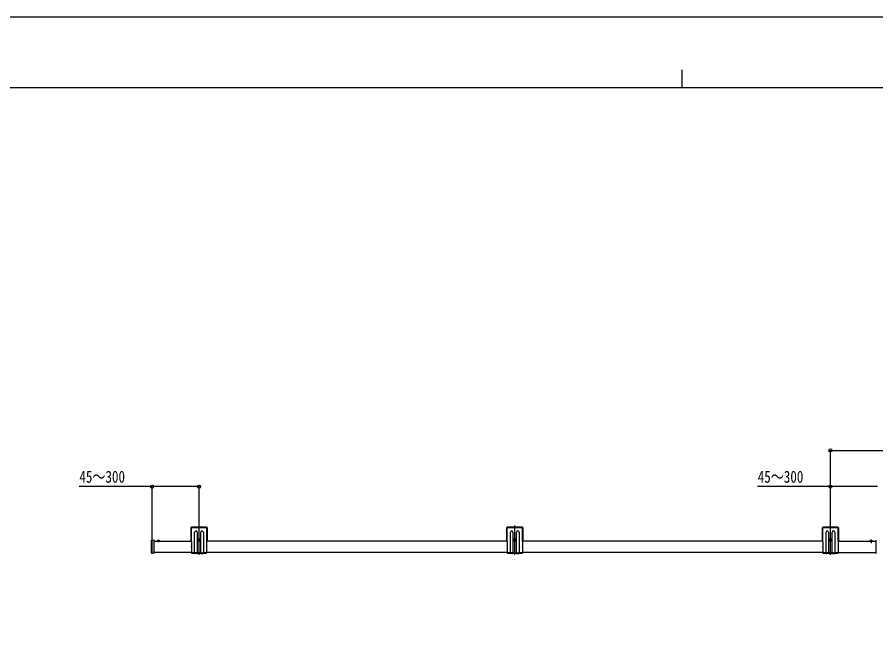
# Model space of a CAD drawing. Units: millimetres, scale not verified. Extents: x -4205 to 4205, y -2970 to 2970.
# Drawn here: x -1837 to 530, y 1258 to 2970 of the extents above; entities that cross this region are included whole.
import ezdxf
from ezdxf.enums import TextEntityAlignment as Align

# ---------------------------------------------------------------- set-up
doc = ezdxf.new("R2010")
doc.units = ezdxf.units.MM
doc.header["$LTSCALE"] = 16
for name, color, linetype in [('0-4_YKK_A1', 4, 'Continuous'), ('0-5_YKK_D', 6, 'Continuous'), ('0-6_YKK_ZWAK', 7, 'Continuous')]:
    doc.layers.add(name, color=color, linetype=linetype)
doc.styles.add('ＭＳ ゴシック', font='')
doc.styles.get('ＭＳ ゴシック').set_extended_font_data('MS Gothic')

msp = doc.modelspace()

# ---------------------------------------------------------------- linework, layer by layer
at = {"layer": '0-4_YKK_A1'}
for p, q in [((-1315.5, 1562.74), (-1356.5, 1562.74)), ((-1336, 1486.54), (-1336, 1567.44)), ((-445, 1562.74), (-486, 1562.74)), ((-465.5, 1486.54), (-465.5, 1567.44)), ((425.5, 1562.74), (384.5, 1562.74)), ((405, 1486.54), (405, 1567.44)), ((-1359, 1560.24), (-1359, 1526.74)), ((-1357.5, 1560.24), (-1357.5, 1525.24)), ((-1315.5, 1561.24), (-1356.5, 1561.24)), ((-1348, 1491.24), (-1348, 1548.94)), ((-1341, 1548.94), (-1341, 1491.24)), ((-1331, 1491.24), (-1331, 1548.94)), ((-1324, 1548.94), (-1324, 1491.24)), ((-1314.5, 1525.24), (-1314.5, 1560.24)), ((-1313, 1526.74), (-1313, 1560.24)), ((-488.5, 1560.24), (-488.5, 1526.74)), ((-487, 1560.24), (-487, 1525.24)), ((-445, 1561.24), (-486, 1561.24)), ((-477.5, 1491.24), (-477.5, 1548.94)), ((-470.5, 1548.94), (-470.5, 1491.24)), ((-460.5, 1491.24), (-460.5, 1548.94)), ((-453.5, 1548.94), (-453.5, 1491.24)), ((-444, 1525.24), (-444, 1560.24)), ((-442.5, 1526.74), (-442.5, 1560.24)), ((382, 1560.24), (382, 1526.74)), ((383.5, 1560.24), (383.5, 1525.24)), ((425.5, 1561.24), (384.5, 1561.24)), ((393, 1491.24), (393, 1548.94)), ((400, 1548.94), (400, 1491.24)), ((410, 1491.24), (410, 1548.94)), ((417, 1548.94), (417, 1491.24)), ((426.5, 1525.24), (426.5, 1560.24)), ((428, 1526.74), (428, 1560.24)), ((-1467.5, 1525.56), (-1467.5, 1491.92)), ((-1459.82, 1526.97), (-1466.56, 1526.55)), ((-1465.5, 1489.63), (-1465.5, 1527.96)), ((-1459.5, 1525.99), (-1459.5, 1526.67)), ((-1459.5, 1491.49), (-1459.5, 1525.99)), ((-1459.5, 1524.74), (-1357, 1524.74)), ((-1444.4, 1524.74), (-1451.6, 1524.74)), ((-1450.05, 1526.7), (-1449.15, 1524.89)), ((-1448, 1524.28), (-1449.15, 1524.89)), ((-1448, 1528.24), (-1448, 1521.66)), ((-1448, 1524.28), (-1446.86, 1524.89)), ((-1445.95, 1526.7), (-1446.86, 1524.89)), ((-1357, 1524.74), (-1359, 1526.74)), ((-1357, 1524.74), (-1357, 1524.45)), ((-1357, 1523.02), (-1357, 1509.45)), ((-1340.25, 1527.94), (-1331.75, 1527.94)), ((-1331.75, 1527.94), (-1340.25, 1527.94)), ((-1337.25, 1527.52), (-1338.08, 1527.52)), ((-1336, 1523.69), (-1336, 1532.19)), ((-1334.76, 1528.35), (-1333.93, 1528.35)), ((-1313, 1526.74), (-1315, 1524.74)), ((-486.5, 1524.74), (-1315, 1524.74)), ((-1315, 1524.74), (-1315, 1524.45)), ((-1315, 1523.02), (-1315, 1509.45)), ((-486.5, 1524.74), (-488.5, 1526.74)), ((-486.5, 1524.74), (-486.5, 1524.45)), ((-486.5, 1523.02), (-486.5, 1509.45)), ((-469.75, 1527.94), (-461.25, 1527.94)), ((-461.25, 1527.94), (-469.75, 1527.94)), ((-466.74, 1527.52), (-467.57, 1527.52)), ((-465.5, 1523.69), (-465.5, 1532.19)), ((-464.25, 1528.35), (-463.42, 1528.35)), ((-442.5, 1526.74), (-444.5, 1524.74)), ((384, 1524.74), (-444.5, 1524.74)), ((-444.5, 1524.74), (-444.5, 1524.45)), ((-444.5, 1523.02), (-444.5, 1509.45)), ((384, 1524.74), (382, 1526.74)), ((384, 1524.74), (384, 1524.45)), ((384, 1523.02), (384, 1509.45)), ((400.75, 1527.94), (409.25, 1527.94)), ((409.25, 1527.94), (400.75, 1527.94)), ((403.76, 1527.52), (402.93, 1527.52)), ((405, 1523.69), (405, 1532.19)), ((406.25, 1528.35), (407.08, 1528.35)), ((428, 1526.74), (426, 1524.74)), ((426, 1524.74), (530, 1524.74)), ((426, 1524.74), (426, 1524.45)), ((426, 1523.02), (426, 1509.45)), ((513.4, 1524.74), (520.6, 1524.74)), ((514.95, 1526.7), (515.86, 1524.89)), ((517, 1524.28), (515.86, 1524.89)), ((517, 1528.24), (517, 1519.08)), ((517, 1524.28), (518.15, 1524.89)), ((519.05, 1526.7), (518.15, 1524.89)), ((530, 1526.52), (530, 1525.72)), ((-1357, 1492.74), (-1459.5, 1492.74)), ((-1357, 1508.02), (-1357, 1491.24)), ((-1357, 1492.74), (-1347, 1492.74)), ((-1343, 1491.74), (-1346, 1491.74)), ((-1342, 1492.74), (-1330, 1492.74)), ((-1329, 1491.74), (-1326, 1491.74)), ((-1325, 1492.74), (-1315, 1492.74)), ((-1315, 1508.02), (-1315, 1491.24)), ((-486.5, 1492.74), (-1315, 1492.74)), ((-486.5, 1508.02), (-486.5, 1491.24)), ((-486.5, 1492.74), (-476.5, 1492.74)), ((-472.5, 1491.74), (-475.5, 1491.74)), ((-471.5, 1492.74), (-459.5, 1492.74)), ((-458.5, 1491.74), (-455.5, 1491.74)), ((-454.5, 1492.74), (-444.5, 1492.74)), ((-444.5, 1508.02), (-444.5, 1491.24)), ((384, 1492.74), (-444.5, 1492.74)), ((384, 1508.02), (384, 1491.24)), ((384, 1492.74), (394, 1492.74)), ((398, 1491.74), (395, 1491.74)), ((399, 1492.74), (411, 1492.74)), ((412, 1491.74), (415, 1491.74)), ((416, 1492.74), (426, 1492.74)), ((426, 1508.02), (426, 1491.24)), ((426, 1492.74), (530, 1492.74)), ((-1459.82, 1490.51), (-1466.56, 1490.92)), ((-1459.5, 1490.81), (-1459.5, 1491.49)), ((-1357, 1491.24), (-1348, 1491.24)), ((-1342, 1490.24), (-1347, 1490.24)), ((-1341, 1491.24), (-1331, 1491.24)), ((-1330, 1490.24), (-1325, 1490.24)), ((-1324, 1491.24), (-1315, 1491.24)), ((-486.5, 1491.24), (-477.5, 1491.24)), ((-471.5, 1490.24), (-476.5, 1490.24)), ((-470.5, 1491.24), (-460.5, 1491.24)), ((-459.5, 1490.24), (-454.5, 1490.24)), ((-453.5, 1491.24), (-444.5, 1491.24)), ((384, 1491.24), (393, 1491.24)), ((399, 1490.24), (394, 1490.24)), ((400, 1491.24), (410, 1491.24)), ((411, 1490.24), (416, 1490.24)), ((417, 1491.24), (426, 1491.24))]:
    msp.add_line(p, q, dxfattribs=at)
for points in [[(-1338.08, 1527.52), (-1338.08, 1528.35), (-1337.25, 1528.35)], [(-1336.42, 1529.18), (-1336.42, 1530.01), (-1335.59, 1530.01), (-1335.59, 1529.18)], [(-1335.59, 1526.69), (-1335.59, 1525.86), (-1336.42, 1525.86), (-1336.42, 1526.69)], [(-1333.93, 1528.35), (-1333.93, 1527.52), (-1334.76, 1527.52)], [(-467.57, 1527.52), (-467.57, 1528.35), (-466.74, 1528.35)], [(-465.91, 1529.18), (-465.91, 1530.01), (-465.08, 1530.01), (-465.08, 1529.18)], [(-465.08, 1526.69), (-465.08, 1525.86), (-465.91, 1525.86), (-465.91, 1526.69)], [(-463.42, 1528.35), (-463.42, 1527.52), (-464.25, 1527.52)], [(402.93, 1527.52), (402.93, 1528.35), (403.76, 1528.35)], [(404.59, 1529.18), (404.59, 1530.01), (405.42, 1530.01), (405.42, 1529.18)], [(405.42, 1526.69), (405.42, 1525.86), (404.59, 1525.86), (404.59, 1526.69)], [(407.08, 1528.35), (407.08, 1527.52), (406.25, 1527.52)], [(530, 1525.72), (530, 1491.75), (530, 1490.95)]]:
    msp.add_lwpolyline(points, dxfattribs=at)
for centre, radius in [((-1336, 1527.94), 4.25), ((-1336, 1527.94), 2.25), ((-465.5, 1527.94), 4.25), ((-465.5, 1527.94), 2.25), ((405, 1527.94), 4.25), ((405, 1527.94), 2.25)]:
    msp.add_circle(centre, radius, dxfattribs=at)
for centre, radius, start, end in [((-1356.5, 1560.24), 2.5, 90, 180), ((-1315.5, 1560.24), 2.5, 0, 90), ((-486, 1560.24), 2.5, 90, 180), ((-445, 1560.24), 2.5, 0, 90), ((384.5, 1560.24), 2.5, 90, 180), ((425.5, 1560.24), 2.5, 0, 90), ((-1356.5, 1560.24), 1, 90, 180), ((-1344.5, 1548.94), 3.5, 0, 180), ((-1327.5, 1548.94), 3.5, 0, 180), ((-1315.5, 1560.24), 1, 0, 90), ((-486, 1560.24), 1, 90, 180), ((-474, 1548.94), 3.5, 0, 180), ((-457, 1548.94), 3.5, 0, 180), ((-445, 1560.24), 1, 0, 90), ((384.5, 1560.24), 1, 90, 180), ((396.5, 1548.94), 3.5, 0, 180), ((413.5, 1548.94), 3.5, 0, 180), ((425.5, 1560.24), 1, 0, 90), ((-1466.5, 1525.56), 1, 93.5, 180), ((-1459.8, 1526.67), 0.3, 0, 93.5), ((-1451.6, 1524.89), 0.154, 152.71904, 270), ((-1448, 1523.04), 4.2, 27.28096, 152.71904), ((-1444.4, 1524.89), 0.154, 270, 27.28096), ((-1357.7, 1523.74), 1, 314.427, 45.573), ((-1337.25, 1529.18), 0.83, 270, 0), ((-1337.25, 1526.69), 0.83, 0, 90), ((-1334.76, 1529.18), 0.83, 180, 270), ((-1334.76, 1526.69), 0.83, 90, 180), ((-1314.3, 1523.74), 1, 134.427, 225.573), ((-487.2, 1523.74), 1, 314.427, 45.573), ((-466.74, 1529.18), 0.83, 270, 0), ((-466.74, 1526.69), 0.83, 0, 90), ((-464.25, 1529.18), 0.83, 180, 270), ((-464.25, 1526.69), 0.83, 90, 180), ((-443.8, 1523.74), 1, 134.427, 225.573), ((383.3, 1523.74), 1, 314.427, 45.573), ((403.76, 1529.18), 0.83, 270, 0), ((403.76, 1526.69), 0.83, 0, 90), ((406.25, 1529.18), 0.83, 180, 270), ((406.25, 1526.69), 0.83, 90, 180), ((426.7, 1523.74), 1, 134.427, 225.573), ((513.4, 1524.89), 0.154, 152.71904, 270), ((517, 1523.04), 4.2, 27.28096, 152.71904), ((520.6, 1524.89), 0.154, 270, 27.28096), ((530.2, 1526.52), 0.2, 93.5, 180), ((-1466.5, 1491.92), 1, 180, 266.5), ((-1357.7, 1508.74), 1, 314.427, 45.573), ((-1346, 1492.74), 1, 180, 270), ((-1343, 1492.74), 1, 270, 0), ((-1329, 1492.74), 1, 180, 270), ((-1326, 1492.74), 1, 270, 0), ((-1314.3, 1508.74), 1, 134.427, 225.573), ((-487.2, 1508.74), 1, 314.427, 45.573), ((-475.5, 1492.74), 1, 180, 270), ((-472.5, 1492.74), 1, 270, 0), ((-458.5, 1492.74), 1, 180, 270), ((-455.5, 1492.74), 1, 270, 0), ((-443.8, 1508.74), 1, 134.427, 225.573), ((383.3, 1508.74), 1, 314.427, 45.573), ((395, 1492.74), 1, 180, 270), ((398, 1492.74), 1, 270, 0), ((412, 1492.74), 1, 180, 270), ((415, 1492.74), 1, 270, 0), ((426.7, 1508.74), 1, 134.427, 225.573), ((-1459.8, 1490.81), 0.3, 266.5, 0), ((-1347, 1491.24), 1, 180, 270), ((-1342, 1491.24), 1, 270, 0), ((-1330, 1491.24), 1, 180, 270), ((-1325, 1491.24), 1, 270, 0), ((-476.5, 1491.24), 1, 180, 270), ((-471.5, 1491.24), 1, 270, 0), ((-459.5, 1491.24), 1, 180, 270), ((-454.5, 1491.24), 1, 270, 0), ((394, 1491.24), 1, 180, 270), ((399, 1491.24), 1, 270, 0), ((411, 1491.24), 1, 180, 270), ((416, 1491.24), 1, 270, 0), ((530.2, 1490.95), 0.2, 180, 266.5)]:
    msp.add_arc(centre, radius, start, end, dxfattribs=at)
at = {"layer": '0-5_YKK_D'}
for p, q in [((405, 1568.44), (405, 1775.74)), ((405, 1774.74), (2405, 1774.74)), ((-1465.5, 1528.96), (-1465.5, 1675.74)), ((-1336, 1568.44), (-1336, 1675.74)), ((405, 1568.44), (405, 1675.74))]:
    msp.add_line(p, q, dxfattribs=at)
for points in [[(-1336, 1674.74), (-1465.5, 1674.74), (-1666.9, 1674.74)], [(534.5, 1674.74), (405, 1674.74), (203.6, 1674.74)]]:
    msp.add_lwpolyline(points, dxfattribs=at)
for centre in [(405, 1774.74), (-1465.5, 1674.74), (-1336, 1674.74), (405, 1674.74)]:
    msp.add_circle(centre, 4.25, dxfattribs=at)
at = {"layer": '0-6_YKK_ZWAK'}
for p, q in [((-4.98, 2825), (-4.98, 2775)), ((3895.02, 2775), (-3904.98, 2775))]:
    msp.add_line(p, q, dxfattribs=at)
msp.add_lwpolyline([(-4205, -2970), (4205, -2970), (4205, 2970), (-4205, 2970)], close=True, dxfattribs=at)

# ---------------------------------------------------------------- texts
at = {"layer": '0-5_YKK_D', "style": 'ＭＳ ゴシック', "width": 0.8}
for p in [(-1665.9, 1675.74), (204.6, 1675.74)]:
    msp.add_text('45～300', height=32.99, dxfattribs=at).set_placement(p, align=Align.BOTTOM_LEFT)

doc.saveas('drawing.dxf')
